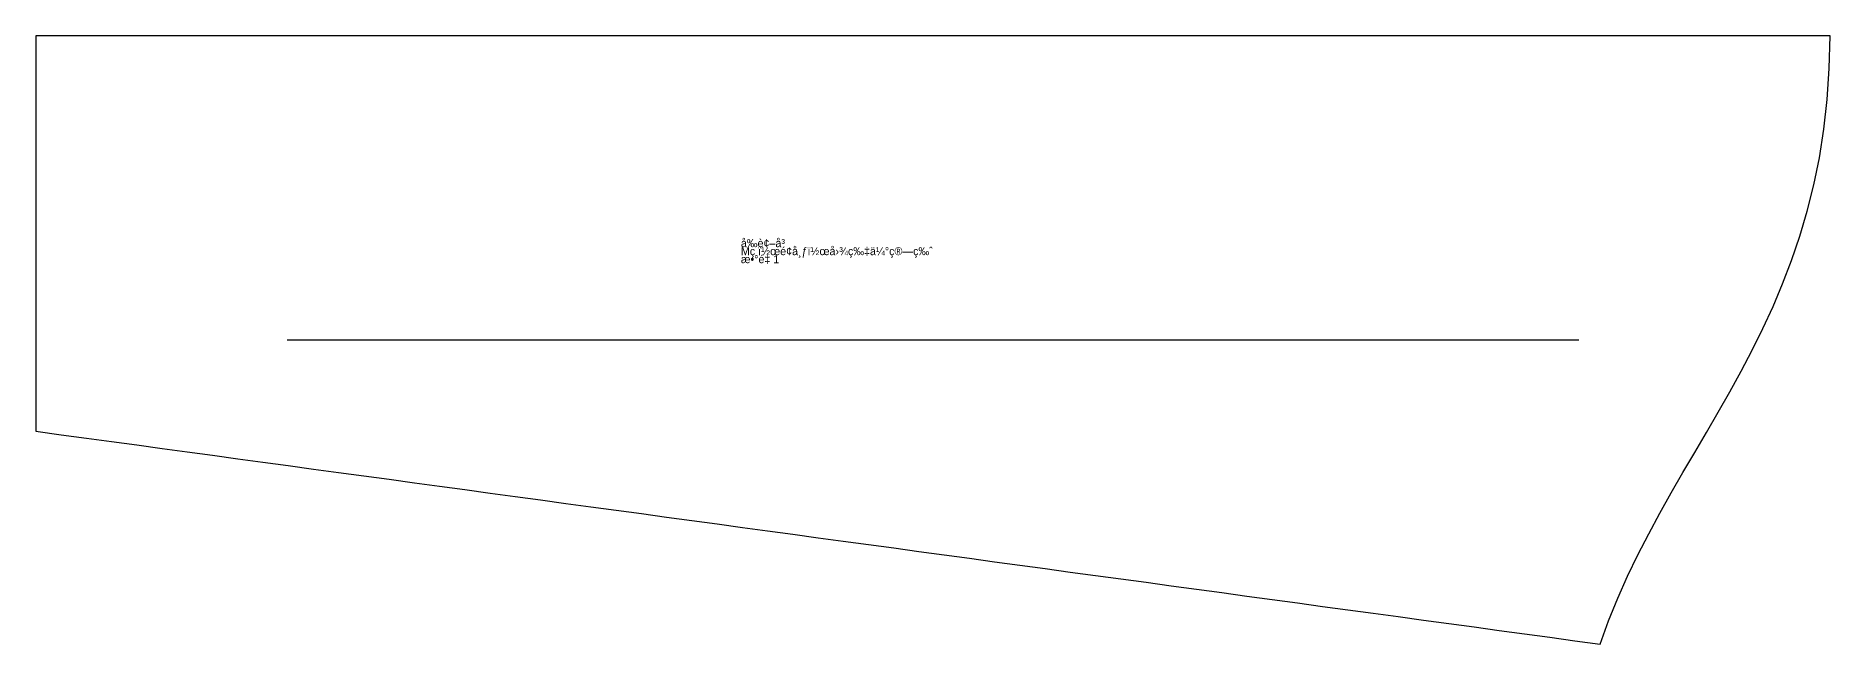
# Model space of a CAD drawing. Header units: millimetres. Extents: x 0 to 2243, y 0 to 2496.
# Drawn here: x 660 to 1221, y 2304 to 2494 of the extents above; entities that cross this region are included whole.
import ezdxf

# ---------------------------------------------------------------- set-up
doc = ezdxf.new("R2010")
doc.units = ezdxf.units.MM
for name, color, linetype in [('1', 250, 'CONTINUOUS'), ('7', 250, 'CONTINUOUS'), ('8', 250, 'CONTINUOUS')]:
    doc.layers.add(name, color=color, linetype=linetype)

# ---------------------------------------------------------------- blocks, each defined once
blk = doc.blocks.new('å‰è¢–å³')
at = {"layer": '1'}
blk.add_lwpolyline([(660.4792166666666, 2494.44375), (660.4792166666666, 2486.72465), (660.4792166666666, 2479.00555), (660.4792166666666, 2471.28645), (660.4792166666666, 2463.56735), (660.4792166666666, 2455.84825), (660.4792166666666, 2448.12905), (660.4792166666666, 2440.40995), (660.4792166666666, 2432.69085), (660.4792166666666, 2424.97175), (660.4792166666666, 2417.25265), (660.4792166666666, 2409.53355), (660.4792166666666, 2401.81445), (660.4792166666666, 2394.09535), (660.4792166666666, 2386.37625), (660.4792166666666, 2378.65715), (660.4792166666666, 2370.93805), (668.3600166666666, 2369.86535), (676.2407166666667, 2368.79275), (684.1215166666667, 2367.72015), (692.0023166666667, 2366.64745), (699.8830166666668, 2365.57485), (707.7638166666668, 2364.50225), (715.6445166666666, 2363.42955), (723.5253166666666, 2362.35695), (731.4060166666667, 2361.28435), (739.2868166666666, 2360.21175), (747.1675166666666, 2359.13905), (755.0483166666667, 2358.06645), (762.9291166666668, 2356.99385), (770.8098166666667, 2355.92115), (778.6906166666665, 2354.84855), (786.5713166666668, 2353.77595), (794.4521166666666, 2352.70325), (802.3328166666666, 2351.63065), (810.2136166666667, 2350.55805), (818.0943166666665, 2349.48545), (825.9751166666665, 2348.41275), (833.8559166666665, 2347.34015), (841.7366166666666, 2346.26755), (849.6174166666666, 2345.19485), (857.4981166666666, 2344.12225), (865.3789166666667, 2343.04965), (873.2596166666667, 2341.97695), (881.1404166666667, 2340.90435), (889.0211166666668, 2339.83175), (896.9019166666668, 2338.75905), (904.7827166666667, 2337.68645), (912.6634166666666, 2336.61385), (920.5442166666668, 2335.54125), (928.4249166666667, 2334.46855), (936.3057166666666, 2333.39595), (944.1864166666668, 2332.32335), (952.0672166666667, 2331.250649999999), (959.9479166666667, 2330.17805), (967.8287166666668, 2329.10545), (975.7095166666668, 2328.03275), (983.5902166666665, 2326.96015), (991.4710166666665, 2325.88755), (999.3517166666666, 2324.81495), (1007.232516666667, 2323.74225), (1015.113216666667, 2322.66965), (1022.994016666667, 2321.59705), (1030.874816666667, 2320.52435), (1038.755516666667, 2319.45175), (1046.636316666667, 2318.37915), (1054.517016666667, 2317.30645), (1062.397816666667, 2316.23385), (1070.278516666667, 2315.16125), (1078.159316666667, 2314.088549999999), (1086.040016666667, 2313.01595), (1093.920816666667, 2311.94335), (1101.801616666667, 2310.87075), (1109.682316666667, 2309.79805), (1117.563116666667, 2308.725449999999), (1125.443816666667, 2307.65285), (1133.324616666667, 2306.58015), (1141.205316666667, 2305.50755), (1149.086116666667, 2304.43495), (1151.732016666667, 2311.72885), (1154.597916666667, 2318.79615), (1157.657416666667, 2325.66525), (1160.884316666667, 2332.36475), (1164.252216666667, 2338.92285), (1167.734716666667, 2345.36825), (1171.305516666667, 2351.72945), (1174.938416666667, 2358.03475), (1178.606916666667, 2364.31265), (1182.284716666667, 2370.59175), (1185.945516666667, 2376.90045), (1189.563016666666, 2383.26715), (1193.110716666667, 2389.72045), (1196.562516666667, 2396.28875), (1199.892016666667, 2403.00055), (1203.072816666667, 2409.884349999999), (1206.078616666667, 2416.96855), (1208.883016666667, 2424.28165), (1211.459816666667, 2431.85215), (1213.782616666667, 2439.70845), (1215.825016666667, 2447.87905), (1217.560816666667, 2456.39255), (1218.963616666667, 2465.27725), (1220.007016666667, 2474.56175), (1220.664816666667, 2484.27435), (1220.910616666667, 2494.44375), (1213.017216666667, 2494.44375), (1205.123816666667, 2494.44375), (1197.230416666667, 2494.44375), (1189.337016666667, 2494.44375), (1181.443616666667, 2494.44375), (1173.550216666667, 2494.44375), (1165.656816666666, 2494.44375), (1157.763416666667, 2494.44375), (1149.870016666667, 2494.44375), (1141.976616666667, 2494.44375), (1134.083216666667, 2494.44375), (1126.189816666667, 2494.44375), (1118.296416666667, 2494.44375), (1110.403016666667, 2494.44375), (1102.509616666666, 2494.44375), (1094.616216666667, 2494.44375), (1086.722816666667, 2494.44375), (1078.829416666667, 2494.44375), (1070.936016666667, 2494.44375), (1063.042616666666, 2494.44375), (1055.149216666667, 2494.44375), (1047.255816666667, 2494.44375), (1039.362416666667, 2494.44375), (1031.469016666667, 2494.44375), (1023.575616666667, 2494.44375), (1015.682216666667, 2494.44375), (1007.788816666667, 2494.44375), (999.8954166666666, 2494.44375), (992.0020166666667, 2494.44375), (984.1086166666668, 2494.44375), (976.2152166666667, 2494.44375), (968.3218166666668, 2494.44375), (960.4284166666665, 2494.44375), (952.5350166666668, 2494.44375), (944.6416166666668, 2494.44375), (936.7482166666667, 2494.44375), (928.8548166666668, 2494.44375), (920.9614166666665, 2494.44375), (913.0680166666666, 2494.44375), (905.1746166666667, 2494.44375), (897.2812166666666, 2494.44375), (889.3878166666667, 2494.44375), (881.4944166666664, 2494.44375), (873.6010166666667, 2494.44375), (865.7076166666667, 2494.44375), (857.8142166666667, 2494.44375), (849.9208166666667, 2494.44375), (842.0274166666668, 2494.44375), (834.1340166666668, 2494.44375), (826.2406166666667, 2494.44375), (818.3472166666666, 2494.44375), (810.4538166666667, 2494.44375), (802.5604166666667, 2494.44375), (794.6670166666667, 2494.44375), (786.7736166666665, 2494.44375), (778.8802166666667, 2494.44375), (770.9868166666666, 2494.44375), (763.0934166666666, 2494.44375), (755.2000166666668, 2494.44375), (747.3066166666666, 2494.44375), (739.4132166666667, 2494.44375), (731.5198166666667, 2494.44375), (723.6264166666666, 2494.44375), (715.7330166666667, 2494.44375), (707.8396166666668, 2494.44375), (699.9462166666666, 2494.44375), (692.0528166666667, 2494.44375), (684.1594166666666, 2494.44375), (676.2660166666667, 2494.44375), (668.3726166666667, 2494.44375)], close=True, dxfattribs=at)
at = {"layer": '7'}
blk.add_line((738.9399166666667, 2399.43935), (1142.449916666667, 2399.43935), dxfattribs=at)
at = {"layer": '8'}
blk.add_lwpolyline([(660.4792166666666, 2494.44375), (660.4792166666666, 2486.72465), (660.4792166666666, 2479.00555), (660.4792166666666, 2471.28645), (660.4792166666666, 2463.56735), (660.4792166666666, 2455.84825), (660.4792166666666, 2448.12905), (660.4792166666666, 2440.40995), (660.4792166666666, 2432.69085), (660.4792166666666, 2424.97175), (660.4792166666666, 2417.25265), (660.4792166666666, 2409.53355), (660.4792166666666, 2401.81445), (660.4792166666666, 2394.09535), (660.4792166666666, 2386.37625), (660.4792166666666, 2378.65715), (660.4792166666666, 2370.93805), (668.3600166666666, 2369.86535), (676.2407166666667, 2368.79275), (684.1215166666667, 2367.72015), (692.0023166666667, 2366.64745), (699.8830166666668, 2365.57485), (707.7638166666668, 2364.50225), (715.6445166666666, 2363.42955), (723.5253166666666, 2362.35695), (731.4060166666667, 2361.28435), (739.2868166666666, 2360.21175), (747.1675166666666, 2359.13905), (755.0483166666667, 2358.06645), (762.9291166666668, 2356.99385), (770.8098166666667, 2355.92115), (778.6906166666665, 2354.84855), (786.5713166666668, 2353.77595), (794.4521166666666, 2352.70325), (802.3328166666666, 2351.63065), (810.2136166666667, 2350.55805), (818.0943166666665, 2349.48545), (825.9751166666665, 2348.41275), (833.8559166666665, 2347.34015), (841.7366166666666, 2346.26755), (849.6174166666666, 2345.19485), (857.4981166666666, 2344.12225), (865.3789166666667, 2343.04965), (873.2596166666667, 2341.97695), (881.1404166666667, 2340.90435), (889.0211166666668, 2339.83175), (896.9019166666668, 2338.75905), (904.7827166666667, 2337.68645), (912.6634166666666, 2336.61385), (920.5442166666668, 2335.54125), (928.4249166666667, 2334.46855), (936.3057166666666, 2333.39595), (944.1864166666668, 2332.32335), (952.0672166666667, 2331.250649999999), (959.9479166666667, 2330.17805), (967.8287166666668, 2329.10545), (975.7095166666668, 2328.03275), (983.5902166666665, 2326.96015), (991.4710166666665, 2325.88755), (999.3517166666666, 2324.81495), (1007.232516666667, 2323.74225), (1015.113216666667, 2322.66965), (1022.994016666667, 2321.59705), (1030.874816666667, 2320.52435), (1038.755516666667, 2319.45175), (1046.636316666667, 2318.37915), (1054.517016666667, 2317.30645), (1062.397816666667, 2316.23385), (1070.278516666667, 2315.16125), (1078.159316666667, 2314.088549999999), (1086.040016666667, 2313.01595), (1093.920816666667, 2311.94335), (1101.801616666667, 2310.87075), (1109.682316666667, 2309.79805), (1117.563116666667, 2308.725449999999), (1125.443816666667, 2307.65285), (1133.324616666667, 2306.58015), (1141.205316666667, 2305.50755), (1149.086116666667, 2304.43495), (1151.732016666667, 2311.72885), (1154.597916666667, 2318.79615), (1157.657416666667, 2325.66525), (1160.884316666667, 2332.36475), (1164.252216666667, 2338.92285), (1167.734716666667, 2345.36825), (1171.305516666667, 2351.72945), (1174.938416666667, 2358.03475), (1178.606916666667, 2364.31265), (1182.284716666667, 2370.59175), (1185.945516666667, 2376.90045), (1189.563016666666, 2383.26715), (1193.110716666667, 2389.72045), (1196.562516666667, 2396.28875), (1199.892016666667, 2403.00055), (1203.072816666667, 2409.884349999999), (1206.078616666667, 2416.96855), (1208.883016666667, 2424.28165), (1211.459816666667, 2431.85215), (1213.782616666667, 2439.70845), (1215.825016666667, 2447.87905), (1217.560816666667, 2456.39255), (1218.963616666667, 2465.27725), (1220.007016666667, 2474.56175), (1220.664816666667, 2484.27435), (1220.910616666667, 2494.44375), (1213.017216666667, 2494.44375), (1205.123816666667, 2494.44375), (1197.230416666667, 2494.44375), (1189.337016666667, 2494.44375), (1181.443616666667, 2494.44375), (1173.550216666667, 2494.44375), (1165.656816666666, 2494.44375), (1157.763416666667, 2494.44375), (1149.870016666667, 2494.44375), (1141.976616666667, 2494.44375), (1134.083216666667, 2494.44375), (1126.189816666667, 2494.44375), (1118.296416666667, 2494.44375), (1110.403016666667, 2494.44375), (1102.509616666666, 2494.44375), (1094.616216666667, 2494.44375), (1086.722816666667, 2494.44375), (1078.829416666667, 2494.44375), (1070.936016666667, 2494.44375), (1063.042616666666, 2494.44375), (1055.149216666667, 2494.44375), (1047.255816666667, 2494.44375), (1039.362416666667, 2494.44375), (1031.469016666667, 2494.44375), (1023.575616666667, 2494.44375), (1015.682216666667, 2494.44375), (1007.788816666667, 2494.44375), (999.8954166666666, 2494.44375), (992.0020166666667, 2494.44375), (984.1086166666668, 2494.44375), (976.2152166666667, 2494.44375), (968.3218166666668, 2494.44375), (960.4284166666665, 2494.44375), (952.5350166666668, 2494.44375), (944.6416166666668, 2494.44375), (936.7482166666667, 2494.44375), (928.8548166666668, 2494.44375), (920.9614166666665, 2494.44375), (913.0680166666666, 2494.44375), (905.1746166666667, 2494.44375), (897.2812166666666, 2494.44375), (889.3878166666667, 2494.44375), (881.4944166666664, 2494.44375), (873.6010166666667, 2494.44375), (865.7076166666667, 2494.44375), (857.8142166666667, 2494.44375), (849.9208166666667, 2494.44375), (842.0274166666668, 2494.44375), (834.1340166666668, 2494.44375), (826.2406166666667, 2494.44375), (818.3472166666666, 2494.44375), (810.4538166666667, 2494.44375), (802.5604166666667, 2494.44375), (794.6670166666667, 2494.44375), (786.7736166666665, 2494.44375), (778.8802166666667, 2494.44375), (770.9868166666666, 2494.44375), (763.0934166666666, 2494.44375), (755.2000166666668, 2494.44375), (747.3066166666666, 2494.44375), (739.4132166666667, 2494.44375), (731.5198166666667, 2494.44375), (723.6264166666666, 2494.44375), (715.7330166666667, 2494.44375), (707.8396166666668, 2494.44375), (699.9462166666666, 2494.44375), (692.0528166666667, 2494.44375), (684.1594166666666, 2494.44375), (676.2660166666667, 2494.44375), (668.3726166666667, 2494.44375)], close=True, dxfattribs=at)
at = {"layer": '1'}
for s, p in [('å‰è¢–å³', (880.6949166666668, 2428.43935)), ('Mç\xa0ï½œé¢å¸ƒï½œå›¾ç‰‡ä¼°ç®—ç‰ˆ', (880.6949166666668, 2425.93935)), ('æ•°é‡ 1', (880.6949166666668, 2423.43935))]:
    blk.add_text(s, height=2.5, dxfattribs=at).set_placement(p)

msp = doc.modelspace()

# ---------------------------------------------------------------- block references
at = {"layer": '1'}
msp.add_blockref('å‰è¢–å³', (0, 0), dxfattribs=at)

doc.saveas('drawing.dxf')
